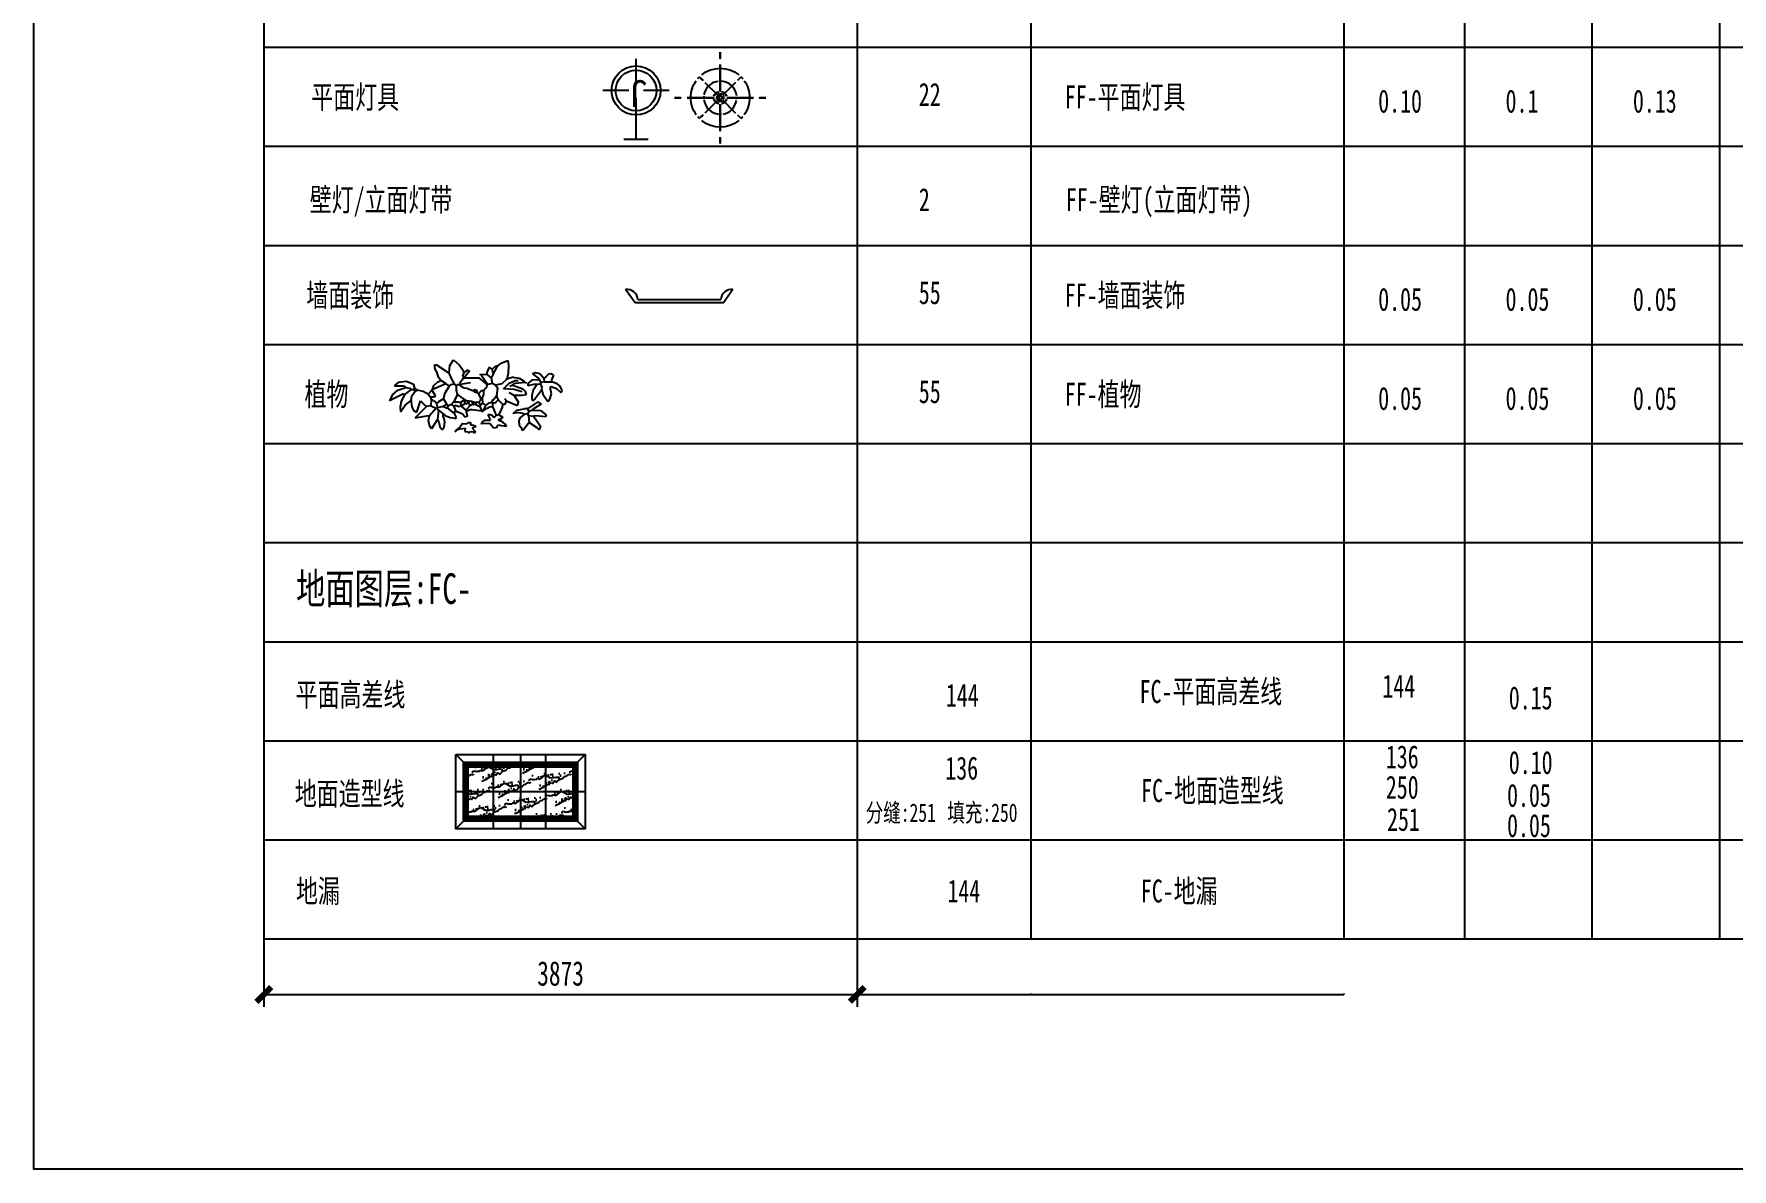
# Model space of a CAD drawing. Header units: millimetres. Extents: x -28014 to 297841, y -81741 to 47579.
# Drawn here: x -28014 to -16932, y 3494 to 10905 of the extents above; entities that cross this region are included whole.
import ezdxf
from ezdxf.enums import TextEntityAlignment as Align

# ---------------------------------------------------------------- set-up
doc = ezdxf.new("R2010")
doc.units = ezdxf.units.MM
doc.header["$MEASUREMENT"] = 0
for name, color, linetype in [('AR9-墙线', 160, 'Continuous'), ('FC-地漏', 144, 'Continuous'), ('FC-地面造型线', 136, 'Continuous'), ('FC-平面高差线', 144, 'Continuous'), ('FF-墙面装饰', 55, 'Continuous'), ('FF-壁灯（立面灯带）', 2, 'Continuous'), ('FF-平面灯具', 20, 'Continuous'), ('FF-植物', 96, 'Continuous'), ('TK', 1, 'Continuous'), ('W-平面文字（布局）', 50, 'Continuous')]:
    doc.layers.add(name, color=color, linetype=linetype)
doc.styles.add('Arch', font='simfang.ttf', dxfattribs={"width": 0.75})
doc.styles.add('宋体', font='', dxfattribs={"width": 0.8})
doc.styles.add('标注文字', font='', dxfattribs={"width": 0.7})
doc.styles.get('宋体').set_extended_font_data('SimSun')
doc.styles.get('标注文字').set_extended_font_data('SimSun')
doc.dimstyles.new('标注-50', dxfattribs={"dimscale": 0, "dimtxt": 2, "dimasz": 1.2, "dimexe": 1, "dimexo": 0, "dimgap": 0.7, "dimtad": 1, "dimdec": 0, "dimlfac": 50, "dimrnd": 5, "dimzin": 0, "dimdsep": 46, "dimtxsty": '标注文字', "dimblk": 'ARCHTICK', "dimcen": 0, "dimclrd": 44, "dimclre": 44, "dimclrt": 2, "dimadec": 0, "dimazin": 0, "dimtfac": 0.5, "dimtdec": 0, "dimtix": 1, "dimtmove": 2, "dimatfit": 2, "dimldrblk": 'A', "dimfxl": 5, "dimfxlon": 1, "dimtolj": 1, "dimtzin": 0, "dimlwd": -1, "dimlwe": -1, "dimarcsym": 0})
doc.dimstyles.new('标注-模型空间', dxfattribs={"dimscale": 80, "dimtxt": 2, "dimasz": 1.2, "dimexe": 1, "dimexo": 0, "dimgap": 0.7, "dimtad": 1, "dimdec": 0, "dimzin": 0, "dimdsep": 46, "dimtxsty": '标注文字', "dimblk": 'ARCHTICK', "dimcen": 0, "dimclrd": 44, "dimclre": 44, "dimclrt": 2, "dimadec": 0, "dimazin": 0, "dimtfac": 0.5, "dimtdec": 0, "dimtix": 1, "dimtmove": 2, "dimatfit": 2, "dimldrblk": 'A', "dimfxl": 7, "dimfxlon": 1, "dimtolj": 1, "dimtzin": 0, "dimlwd": -1, "dimlwe": -1, "dimarcsym": 0})
doc.dimstyles.new('标注-真彩色（布局）', dxfattribs={"dimscale": 0, "dimtxt": 2.5, "dimasz": 1.2, "dimexe": 1, "dimexo": 0, "dimgap": 0.7, "dimtad": 1, "dimdec": 0, "dimzin": 0, "dimdsep": 46, "dimtxsty": '标注文字', "dimblk": 'ARCHTICK', "dimcen": 0, "dimclrd": 1, "dimclre": 1, "dimclrt": 1, "dimadec": 0, "dimazin": 0, "dimtfac": 0.5, "dimtdec": 0, "dimtix": 1, "dimtmove": 2, "dimatfit": 2, "dimldrblk": 'A', "dimfxl": 7, "dimfxlon": 1, "dimtolj": 1, "dimtzin": 0, "dimlwd": -1, "dimlwe": -1, "dimarcsym": 0})

# ---------------------------------------------------------------- blocks, each defined once
blk = doc.blocks.new('_ArchTick')
at = {"color": 0, "linetype": 'ByBlock', "const_width": 0.4}
blk.add_lwpolyline([(-0.5, -0.5), (0.5, 0.5)], dxfattribs=at)
blk = doc.blocks.new('*D6')
at = {"layer": 'AR9-墙线', "color": 44, "transparency": 16777216}
for p, q in [((-26514, 4994), (-26514, 4554)), ((-22641, 4994), (-22641, 4554)), ((-26514, 4634), (-22641, 4634))]:
    blk.add_line(p, q, dxfattribs=at)
at = {"layer": 'Defpoints', "color": 0, "transparency": 16777216}
for p in [(-26514, 4994), (-22641, 4994), (-22641, 4634)]:
    blk.add_point(p, dxfattribs=at)
at = {"layer": 'AR9-墙线', "color": 44, "transparency": 16777216, "xscale": 95.99999999999993, "yscale": 95.99999999999993, "zscale": 95.99999999999993, "rotation": 180}
blk.add_blockref('_ArchTick', (-26514, 4634), dxfattribs=at)
at = {"layer": 'AR9-墙线', "color": 44, "transparency": 16777216, "xscale": 95.99999999999993, "yscale": 95.99999999999993, "zscale": 95.99999999999993}
blk.add_blockref('_ArchTick', (-22641, 4634), dxfattribs=at)
at = {"layer": 'AR9-墙线', "color": 2, "transparency": 16777216, "insert": (-24577, 4770), "char_height": 160, "attachment_point": 5, "style": '标注文字'}
blk.add_mtext('\\A1;3873', dxfattribs=at)
blk = doc.blocks.new('A')
at = {"color": 50}
for p, q in [((-1.44, 1.15), (-1.09, 1.44)), ((-1.09, 1.44), (0, 0)), ((-0.37, 0), (-2.13, 0)), ((-1.44, 1.15), (-0.37, 0)), ((-1.44, -1.15), (-0.37, 0)), ((-1.09, -1.44), (0, 0)), ((-1.44, -1.15), (-1.09, -1.44))]:
    blk.add_line(p, q, dxfattribs=at)
blk = doc.blocks.new('*D7')
at = {"layer": 'AR9-墙线', "color": 44, "transparency": 16777216}
for p, q in [((-22641, 4639), (-22641, 4633)), ((-22641, 4634), (-21508, 4634)), ((-21508, 4639), (-21508, 4633))]:
    blk.add_line(p, q, dxfattribs=at)
at = {"layer": 'Defpoints', "color": 0, "transparency": 16777216}
for p in [(-22641, 4994), (-21508, 4994), (-21508, 4634)]:
    blk.add_point(p, dxfattribs=at)
at = {"layer": 'AR9-墙线', "color": 44, "transparency": 16777216, "xscale": 1.199999999999999, "yscale": 1.199999999999999, "zscale": 1.199999999999999, "rotation": 180}
blk.add_blockref('_ArchTick', (-22641, 4634), dxfattribs=at)
at = {"layer": 'AR9-墙线', "color": 44, "transparency": 16777216, "xscale": 1.199999999999999, "yscale": 1.199999999999999, "zscale": 1.199999999999999}
blk.add_blockref('_ArchTick', (-21508, 4634), dxfattribs=at)
at = {"layer": 'AR9-墙线', "color": 2, "transparency": 16777216, "insert": (-22074, 4636), "char_height": 2, "attachment_point": 5, "style": '标注文字'}
blk.add_mtext('\\A1;56620', dxfattribs=at)
blk = doc.blocks.new('*D8')
at = {"layer": 'AR9-墙线', "color": 1, "transparency": 16777216}
for p, q in [((-21508, 4641), (-21508, 4633)), ((-21508, 4634), (-19466, 4634)), ((-19466, 4641), (-19466, 4633))]:
    blk.add_line(p, q, dxfattribs=at)
at = {"layer": 'Defpoints', "color": 0, "transparency": 16777216}
for p in [(-21508, 4994), (-19466, 4994), (-19466, 4634)]:
    blk.add_point(p, dxfattribs=at)
at = {"layer": 'AR9-墙线', "color": 1, "transparency": 16777216, "xscale": 1.199999999999999, "yscale": 1.199999999999999, "zscale": 1.199999999999999, "rotation": 180}
blk.add_blockref('_ArchTick', (-21508, 4634), dxfattribs=at)
at = {"layer": 'AR9-墙线', "color": 1, "transparency": 16777216, "xscale": 1.199999999999999, "yscale": 1.199999999999999, "zscale": 1.199999999999999}
blk.add_blockref('_ArchTick', (-19466, 4634), dxfattribs=at)
at = {"layer": 'AR9-墙线', "color": 1, "transparency": 16777216, "insert": (-20487, 4636), "char_height": 2.5, "attachment_point": 5, "style": '标注文字'}
blk.add_mtext('\\A1;2043', dxfattribs=at)

msp = doc.modelspace()

# ---------------------------------------------------------------- hatches: boundary and pattern name
at = {"layer": 'FC-地面造型线'}
h = msp.add_hatch(dxfattribs=at)
h.set_pattern_fill('ANSI31', color=250, scale=5, style=0)
h.set_pattern_definition([(45, (-25209.8326, 5765.736), (-5.61266, 5.61266), [])])
h.paths.add_polyline_path([(-25209.833, 6150.136), (-24467.393, 6150.136), (-24467.393, 5765.736), (-25209.833, 5765.736)])
h.paths.add_polyline_path([(-25179.833, 6120.136), (-24497.393, 6120.136), (-24497.393, 5795.736), (-25179.833, 5795.736)], flags=16)
h = msp.add_hatch(dxfattribs=at)
h.set_pattern_fill('大理石', color=250, scale=50, angle=315, style=0)
h.set_pattern_definition([(356.987, (-25079.322, 5719.47), (371.231, -53.033), [4.805, -1004.217]), (23.1986, (-25135.133, 5764.674), (424.2641, 212.132), [17.31, -1194.353]), (15.9454, (-25143.72, 5761.139), (265.16504, 53.033), [7.354, -1536.99]), (45, (-25136.65, 5763.16), (106.066, -106.066), [2.143, -222.857]), (26.565, (-25083.36, 5717.45), (159.099, 159.099), [4.518, -469.824]), (126.4692, (-25083.363, 5717.45), (-106.066, 106.066), [7.223, -1509.558]), (34.2157, (-25100.283, 5714.672), (742.4621, 530.3301), [15.27, -1588.047]), (17.133, (-25131.598, 5842.961), (1219.759196, 371.231068), [35.1473, -7345.7824]), (315, (-25106.74, 5864.76), (159.1, 159.1), [0, -150]), (19.983, (-25009.117, 5825.031), (689.4291, 265.16504), [23.647, -2459.295]), (36.4391, (-25031.0876, 5721.2375), (1644.023257, 1219.75919), [33.5885, -7020.001]), (37.875, (-25075.282, 5794.221), (901.56114, 689.42912), [17.276, -3610.74]), (31.7595, (-25119.2234, 5771.493), (583.3631, 371.23106), [37.4234, -3892.0326]), (315, (-25135.68, 5788.1), (159.1, 159.1), [0, -150]), (315, (-25135.68, 5784.7), (159.1, 159.1), [0, -150]), (315, (-25115.23, 5781.28), (159.1, 159.1), [0, -150]), (315, (-25099.9, 5803.43), (159.1, 159.1), [0, -150]), (14.0362, (-25087.404, 5791.19), (265.16504, 53.03302), [12.495, -2611.433]), (315, (-25075.59, 5793.94), (159.1, 159.1), [0, -150]), (315, (-25094.8, 5801.72), (159.1, 159.1), [0, -150]), (315, (-25079.47, 5806.83), (159.1, 159.1), [0, -150]), (315, (-25099.9, 5796.61), (159.1, 159.1), [0, -150]), (5.1944, (-25049.27, 5724.268), (265.165, 53.033), [5.579, -1165.959]), (45, (-25053.82, 5719.72), (106.066, -106.066), [6.43, -218.57]), (358.6678, (-25064.675, 5719.975), (636.3961, -9e-07), [10.862, -2270.174]), (45, (-25066.19, 5718.46), (106.066, -106.066), [2.143, -222.857]), (354.8056, (-25074.524, 5719.217), (371.23106, -53.033), [8.368, -1748.938]), (315, (-25079.45, 5745.5), (159.1, 159.1), [0, -150]), (315, (-25048.7, 5724.37), (159.1, 159.1), [0, -150]), (315, (-25048.7, 5724.37), (159.1, 159.1), [0, -150]), (344.3578, (-25043.715, 5724.773), (477.2971, -159.099), [13.113, -1363.704]), (315, (-25038.55, 5735.26), (159.1, 159.1), [0, -150]), (101.31, (-25009.117, 5825.03), (-53.033, 371.23106), [15.452, -1607.046]), (323.1301, (-25041.947, 5815.434), (1219.75919, -901.56114), [15.152, -3166.828]), (2.8624, (-25068.716, 5836.142), (901.56115, 53.03301), [20.228, -4227.7123]), (329.6209, (-25098.01, 5853.315), (795.49513, -477.29707), [33.957, -3531.5025]), (315, (-25079.48, 5854.53), (159.1, 159.1), [0, -150]), (333.435, (-25061.645, 5804.828), (583.3631, -265.165), [6.776, -1416.249]), (331.699, (-25055.584, 5801.797), (106.066, -106.066), [3.729, -779.294]), (56.0937, (-25052.301, 5800.029), (901.56113, 1325.82521), [18.561, -3879.275]), (315, (-25059.03, 5820.45), (159.1, 159.1), [0, -150]), (315, (-25041.7, 5815.79), (159.1, 159.1), [0, -150]), (315, (-25074.36, 5811.94), (159.1, 159.1), [0, -150]), (315, (-25053.93, 5859.63), (159.1, 159.1), [0, -150]), (315, (-25065.85, 5857.93), (159.1, 159.1), [0, -150]), (359.1449, (-25029.067, 5840.4355), (636.3961, -6e-07), [16.922, -3536.685]), (9.583, (-25048.513, 5837.1525), (265.16504, 53.03301), [19.7206, -4121.6106]), (315, (-25028.82, 5840.4), (159.1, 159.1), [0, -150]), (315, (-25052.22, 5847.7), (159.1, 159.1), [0, -150]), (315, (-25028.82, 5840.4), (159.1, 159.1), [0, -150]), (315, (-25048.74, 5836.89), (159.1, 159.1), [0, -150]), (30.0686, (-25029.825, 5806.343), (583.3631, 371.231), [5.544, -1158.769]), (45, (-25025.03, 5809.12), (106.066, -106.066), [22.5, -202.5]), (5.1944, (-24939.67, 5857.103), (265.165, 53.033), [5.579, -1165.959]), (315, (-25002.82, 5852.8), (159.1, 159.1), [0, -150]), (315, (-25001.1, 5847.69), (159.1, 159.1), [0, -150]), (315, (-25011.34, 5864.73), (159.1, 159.1), [0, -150]), (315, (-24975.56, 5866.42), (159.1, 159.1), [0, -150]), (8.13, (-24974.014, 5845.991), (265.16504, 53.033), [10.714, -2239.286]), (45, (-24986.9, 5833.11), (106.066, -106.066), [18.214, -206.786]), (315, (-24986.62, 5833.35), (159.1, 159.1), [0, -150]), (338.1986, (-24944.72, 5859.123), (477.297, -159.099), [5.44, -1136.926]), (21.038, (-24948.003, 5857.86), (424.264, 212.132), [3.517, -735.147]), (21.038, (-24951.286, 5856.6), (424.264, 212.132), [3.517, -735.147]), (36.87, (-24963.407, 5847.507), (901.56115, 689.42911), [15.152, -3166.828]), (45, (-24934.11, 5857.61), (106.066, -106.066), [5.357, -219.643]), (315, (-24940.46, 5874.56), (159.1, 159.1), [0, -150])])
h.paths.add_polyline_path([(-25179.833, 6120.136), (-24497.393, 6120.136), (-24497.393, 5795.736), (-25179.833, 5795.736)])

# ---------------------------------------------------------------- linework, layer by layer
at = {"layer": 'AR9-墙线'}
for p, q in [((-26513.849, 32810.926), (-26513.849, 4993.89)), ((-24084.67, 10583.391), (-24084.67, 10742.961)), ((-24132.445, 10535.616), (-24300.99, 10535.616)), ((-23868.35, 10535.616), (-24036.895, 10535.616)), ((-24084.67, 10215.847), (-24084.67, 10487.841)), ((-24004.728, 10215.847), (-24164.613, 10215.847))]:
    msp.add_line(p, q, dxfattribs=at)
msp.add_lwpolyline([(-28013.849, 34310.926), (-4454.284, 34310.926), (-4454.284, 3493.89), (-28013.849, 3493.89)], close=True, dxfattribs=at)
for radius in [159.885, 133.237]:
    msp.add_circle((-24084.67, 10535.616), radius, dxfattribs=at)
at = {"layer": 'FC-地面造型线', "color": 251}
for p, q in [((-25179.833, 6120.136), (-25259.833, 6200.136)), ((-25015.916, 6200.136), (-25015.916, 5715.736)), ((-24838.613, 6200.136), (-24838.613, 5715.736)), ((-24674.722, 6200.136), (-24674.722, 5715.736)), ((-24497.393, 6120.136), (-24417.393, 6200.136)), ((-25259.833, 5957.936), (-24417.393, 5957.936)), ((-25259.833, 5715.736), (-25179.833, 5795.736)), ((-24417.393, 5715.736), (-24497.393, 5795.736))]:
    msp.add_line(p, q, dxfattribs=at)
at = {"layer": 'FC-地面造型线'}
for points in [[(-25259.833, 6200.136), (-24417.393, 6200.136), (-24417.393, 5715.736), (-25259.833, 5715.736)], [(-25209.833, 6150.136), (-24467.393, 6150.136), (-24467.393, 5765.736), (-25209.833, 5765.736)], [(-25179.833, 6120.136), (-24497.393, 6120.136), (-24497.393, 5795.736), (-25179.833, 5795.736)]]:
    msp.add_lwpolyline(points, close=True, dxfattribs=at)
at = {"layer": 'FF-墙面装饰', "linetype": 'Continuous'}
for p, q in [((-24090.256, 9149.193), (-24152.493, 9236.485)), ((-23451.822, 9236.485), (-23514.059, 9149.193)), ((-23514.059, 9149.193), (-24090.256, 9149.193)), ((-24072.36, 9170.094), (-23531.955, 9170.094))]:
    msp.add_line(p, q, dxfattribs=at)
for centre, start, end in [((-24145.137, 9163.808), 4.9359725, 95.7795047), ((-23459.178, 9163.808), 84.2204953, 175.0640275)]:
    msp.add_arc(centre, 73.048, start, end, dxfattribs=at)
at = {"layer": 'FF-平面灯具'}
for points in [[(-23534.995, 10786.168), (-23534.995, 10745.203)], [(-23534.995, 10704.238), (-23534.995, 10530.447)], [(-23665.345, 10618.797), (-23649.051, 10602.504)], [(-23632.757, 10586.21), (-23551.7, 10505.153)], [(-23518.289, 10505.153), (-23437.232, 10586.21)], [(-23420.938, 10602.504), (-23404.644, 10618.797)], [(-23832.716, 10488.447), (-23791.751, 10488.447)], [(-23750.785, 10488.447), (-23576.995, 10488.447)], [(-23632.757, 10390.685), (-23551.7, 10471.742)], [(-23534.995, 10446.447), (-23534.995, 10272.656)], [(-23518.289, 10471.742), (-23437.232, 10390.685)], [(-23492.995, 10488.447), (-23319.204, 10488.447)], [(-23237.274, 10488.448), (-23278.239, 10488.448)], [(-23665.345, 10358.097), (-23649.051, 10374.391)], [(-23420.938, 10374.391), (-23404.644, 10358.097)], [(-23534.995, 10231.691), (-23534.995, 10190.726)]]:
    msp.add_lwpolyline(points, close=True, dxfattribs=at)
at = {"layer": 'FF-平面灯具', "extrusion": (0, 0, -1)}
for major_axis, ratio, start_param, end_param in [((192, 0), 0.999999986, 4.03021376, 5.394564393), ((-191.999, 0.64), 0.999999986, -0.003333502, 0.613771524), ((187.381, 41.863), 0.999999985, 4.062952646, 4.162398556), ((187.381, 41.863), 0.999999985, 4.062952646, 4.162398556), ((41.997, 0.539), 0.999999986, 3.38557912, 4.494082018), ((-41.997, 0.54), 0.999999986, 1.789087541, 2.897590439), ((-187.398, 41.783), 0.999999985, 2.121211141, 2.22065705), ((-187.398, 41.783), 0.999999985, 2.121211141, 2.22065705), ((191.999, 0.64), 0.999999986, -0.613772776, 0.00333225), ((191.999, 0.639), 0.999999986, 2.527815877, 3.144920903), ((-41.997, 0.54), 0.999999986, -1.352505113, -0.244002214), ((41.997, 0.539), 0.999999986, 0.243986466, 1.352489365), ((-191.999, 0.64), 0.999999986, 3.138259152, 3.755364177), ((-187.391, 41.816), 0.999999985, -1.020555654, -0.921109745), ((-187.391, 41.816), 0.999999985, -1.020555654, -0.921109745), ((192, 0), 0.999999986, 0.888621112, 2.252971746), ((187.391, 41.815), 0.999999985, 0.921105663, 1.020551573), ((187.391, 41.815), 0.999999985, 0.921105663, 1.020551573)]:
    msp.add_ellipse((-23534.995, 10488.447), major_axis=major_axis, ratio=ratio, start_param=start_param, end_param=end_param, dxfattribs=at)
at = {"layer": 'FF-平面灯具'}
for major_axis, ratio, start_param, end_param in [((-77.464, 75.255), 0.999999993, -0.014462857, 0.602642169), ((-75.728, 77.002), 0.999999993, -0.608758971, 0.008346054), ((-76.368, 76.368), 0.999999993, -0.801005384, -0.701559473), ((-76.368, 76.368), 0.999999993, -0.801005384, -0.701559473), ((-76.499, 76.236), 0.999999993, 4.028496425, 5.392847058), ((-91.994, 56.579), 0.999999992, 0.467561593, 0.567007504), ((-91.994, 56.579), 0.999999992, 0.467561593, 0.567007504), ((-76.498, 76.236), 0.999999993, 0.88690625, 2.251256884), ((-17.218, 16.177), 0.999999993, 0.199996676, 1.308499575), ((-7.968, 8.72), 0.999999993, 3.186592646, 9.469777953), ((-16.705, 16.705), 0.999999993, -1.339649607, -0.231146708), ((-16.705, 16.705), 0.999999993, 1.801943046, 2.910445945), ((-8.353, 8.353), 0.999999993, 0.23114672, 1.339649619), ((-8.353, 8.353), 0.999999993, -1.339649607, -0.231146708), ((-8.353, 8.353), 0.999999993, 1.801943046, 2.910445946), ((-8.353, 8.353), 0.999999993, 3.372739373, 4.481242272), ((-17.218, 16.177), 0.999999993, 3.341589329, 4.450092229), ((-77.464, 75.255), 0.999999993, 3.127126125, 3.744231151), ((-91.95, 56.65), 0.999999992, 3.609927911, 3.709373822), ((-91.95, 56.65), 0.999999992, 3.609927911, 3.709373822), ((-76.368, 76.368), 0.999999993, 2.34058727, 2.44003318), ((-76.368, 76.368), 0.999999993, 2.34058727, 2.44003318), ((-75.728, 77.002), 0.999999993, 2.532833682, 3.149938708)]:
    msp.add_ellipse((-23534.995, 10488.447), major_axis=major_axis, ratio=ratio, start_param=start_param, end_param=end_param, dxfattribs=at)
for points, knots in [([(-23572.957, 10497.382), (-23572.61, 10498.857), (-23572.177, 10500.311), (-23570.792, 10504.133), (-23569.688, 10506.444), (-23567.05, 10510.807), (-23565.516, 10512.859), (-23562.078, 10516.624), (-23560.174, 10518.338), (-23556.069, 10521.361), (-23553.868, 10522.671), (-23549.252, 10524.837), (-23546.838, 10525.693), (-23544.219, 10526.341), (-23544.074, 10526.376), (-23543.929, 10526.41)], [3.385592027, 3.385592027, 3.385592027, 3.385592027, 3.502157005, 3.502157005, 3.698257454, 3.698257454, 3.894357903, 3.894357903, 4.090458351, 4.090458351, 4.2865588, 4.2865588, 4.482659249, 4.482659249, 4.494094926, 4.494094926, 4.494094926, 4.494094926]), ([(-23543.929, 10450.484), (-23545.404, 10450.831), (-23546.859, 10451.265), (-23550.681, 10452.65), (-23552.992, 10453.754), (-23557.355, 10456.392), (-23559.407, 10457.926), (-23563.172, 10461.363), (-23564.886, 10463.267), (-23567.909, 10467.373), (-23569.219, 10469.574), (-23571.385, 10474.19), (-23572.24, 10476.604), (-23572.888, 10479.223), (-23572.923, 10479.368), (-23572.957, 10479.512)], [-1.352502264, -1.352502264, -1.352502264, -1.352502264, -1.235937287, -1.235937287, -1.039836839, -1.039836839, -0.843736391, -0.843736391, -0.647635943, -0.647635943, -0.451535495, -0.451535495, -0.255435047, -0.255435047, -0.243999365, -0.243999365, -0.243999365, -0.243999365]), ([(-23526.06, 10526.41), (-23524.585, 10526.063), (-23523.13, 10525.629), (-23519.309, 10524.244), (-23516.998, 10523.14), (-23512.634, 10520.502), (-23510.583, 10518.968), (-23506.817, 10515.531), (-23505.104, 10513.627), (-23502.08, 10509.521), (-23500.77, 10507.32), (-23498.605, 10502.704), (-23497.749, 10500.29), (-23497.101, 10497.671), (-23497.066, 10497.526), (-23497.032, 10497.382)], [1.78909039, 1.78909039, 1.78909039, 1.78909039, 1.905655367, 1.905655367, 2.101755815, 2.101755815, 2.297856263, 2.297856263, 2.493956711, 2.493956711, 2.690057159, 2.690057159, 2.886157607, 2.886157607, 2.897593288, 2.897593288, 2.897593288, 2.897593288]), ([(-23497.032, 10479.512), (-23497.379, 10478.037), (-23497.812, 10476.582), (-23499.197, 10472.761), (-23500.302, 10470.45), (-23502.94, 10466.087), (-23504.473, 10464.035), (-23507.911, 10460.269), (-23509.815, 10458.556), (-23513.92, 10455.532), (-23516.122, 10454.223), (-23520.737, 10452.057), (-23523.152, 10451.201), (-23525.771, 10450.553), (-23525.915, 10450.518), (-23526.06, 10450.484)], [0.243999374, 0.243999374, 0.243999374, 0.243999374, 0.360564351, 0.360564351, 0.5566648, 0.5566648, 0.752765249, 0.752765249, 0.948865698, 0.948865698, 1.144966147, 1.144966147, 1.341066596, 1.341066596, 1.352502272, 1.352502272, 1.352502272, 1.352502272])]:
    msp.add_open_spline(points, degree=3, knots=knots, dxfattribs=at)
at = {"layer": 'FF-植物', "linetype": 'Continuous'}
for p, q in [((-25299.634, 8740.627), (-25275.625, 8777.616)), ((-25275.625, 8777.616), (-25237.493, 8742.107)), ((-24987.518, 8737.668), (-24960.684, 8758.382)), ((-24960.684, 8758.382), (-24921.14, 8771.698)), ((-24921.14, 8771.698), (-24916.903, 8742.107)), ((-25398.494, 8733.23), (-25399.218, 8743.496)), ((-25399.218, 8743.496), (-25386.909, 8743.496)), ((-25395.67, 8715.475), (-25398.494, 8733.23)), ((-25386.916, 8700.45), (-25395.67, 8715.475)), ((-25386.916, 8700.45), (-25377.689, 8669.689)), ((-25386.909, 8743.496), (-25310.031, 8694.296)), ((-25377.689, 8669.689), (-25356.164, 8642.009)), ((-25310.031, 8694.296), (-25303.877, 8691.224)), ((-25303.877, 8691.224), (-25299.634, 8740.627)), ((-25288.335, 8654.814), (-25303.877, 8691.224)), ((-25270.053, 8620.484), (-25288.335, 8654.814)), ((-25237.493, 8742.107), (-25220.546, 8719.914)), ((-25211.612, 8657.39), (-25236.219, 8623.556)), ((-25220.546, 8719.914), (-25208.54, 8694.296)), ((-25208.54, 8694.296), (-25217.766, 8669.689)), ((-25217.766, 8669.689), (-25211.612, 8657.39)), ((-25211.612, 8657.39), (-25208.54, 8657.39)), ((-25208.54, 8694.296), (-25180.86, 8712.749)), ((-25171.634, 8703.523), (-25208.54, 8657.39)), ((-25208.54, 8657.39), (-25205.467, 8657.39)), ((-25105.822, 8657.39), (-25205.467, 8657.39)), ((-25180.86, 8712.749), (-25171.634, 8703.523)), ((-25057.843, 8617.411), (-25105.822, 8657.39)), ((-25094.749, 8678.915), (-25103.976, 8681.997)), ((-25057.843, 8681.997), (-25094.749, 8678.915)), ((-25094.749, 8678.915), (-25052.62, 8615.754)), ((-25042.462, 8728.13), (-25057.843, 8694.296)), ((-25057.843, 8694.296), (-25057.843, 8681.997)), ((-25057.843, 8681.997), (-25030.163, 8660.463)), ((-25024.009, 8715.822), (-25042.462, 8728.13)), ((-25014.783, 8688.142), (-25030.163, 8660.463)), ((-25030.163, 8660.463), (-25024.009, 8623.556)), ((-25024.009, 8715.822), (-24999.402, 8737.356)), ((-25024.009, 8715.822), (-25020.937, 8694.296)), ((-25020.937, 8694.296), (-25014.783, 8688.142)), ((-25014.783, 8688.142), (-24987.518, 8737.668)), ((-24999.402, 8737.356), (-24987.103, 8737.356)), ((-24928.672, 8651.236), (-24959.424, 8620.484)), ((-24919.728, 8688.843), (-24928.672, 8651.236)), ((-24885.611, 8663.544), (-24928.672, 8651.236)), ((-24928.672, 8651.236), (-24928.672, 8654.318)), ((-24916.903, 8742.107), (-24919.728, 8688.843)), ((-24885.611, 8663.544), (-24847.701, 8657.773)), ((-24847.701, 8657.773), (-24818.043, 8640.018)), ((-24717.786, 8646.48), (-24763.918, 8643.408)), ((-24738.86, 8692.05), (-24760.837, 8686.458)), ((-24760.837, 8686.458), (-24717.786, 8652.634)), ((-24713.438, 8686.131), (-24738.86, 8692.05)), ((-24717.786, 8652.634), (-24717.786, 8646.48)), ((-24717.786, 8646.48), (-24705.478, 8628.027)), ((-24696.251, 8668.005), (-24713.438, 8686.131)), ((-24687.025, 8655.706), (-24696.251, 8668.005)), ((-24671.653, 8668.005), (-24687.025, 8655.706)), ((-24687.025, 8655.706), (-24683.952, 8634.181)), ((-24656.947, 8683.172), (-24671.653, 8668.005)), ((-24639.999, 8684.652), (-24656.947, 8683.172)), ((-24622.438, 8677.233), (-24639.999, 8684.652)), ((-24622.438, 8677.233), (-24637.82, 8640.326)), ((-25602.207, 8555.898), (-25693.651, 8508.35)), ((-25672.938, 8549.744), (-25693.651, 8508.35)), ((-25673.476, 8548.251), (-25639.672, 8578.942)), ((-25637.419, 8628.521), (-25662.208, 8607.273)), ((-25661.231, 8608.185), (-25599.126, 8608.185)), ((-25639.672, 8578.942), (-25586.827, 8595.877)), ((-25583.333, 8635.604), (-25637.419, 8628.521)), ((-25596.053, 8549.744), (-25617.136, 8505.755)), ((-25596.053, 8549.744), (-25602.207, 8555.898)), ((-25599.126, 8608.185), (-25586.827, 8595.877)), ((-25552.993, 8583.578), (-25596.053, 8549.744)), ((-25586.827, 8595.877), (-25562.22, 8592.804)), ((-25536.633, 8616.034), (-25583.333, 8635.604)), ((-25562.22, 8592.804), (-25552.993, 8583.578)), ((-25552.993, 8583.578), (-25537.622, 8583.578)), ((-25551.783, 8510.477), (-25546.738, 8541.181)), ((-25546.738, 8541.181), (-25525.836, 8571.956)), ((-25531.468, 8592.804), (-25537.622, 8583.578)), ((-25525.314, 8571.279), (-25537.622, 8583.578)), ((-25536.632, 8616.034), (-25531.468, 8592.804)), ((-25511.713, 8579.649), (-25532.05, 8593.853)), ((-25509.674, 8579.099), (-25525.314, 8571.279)), ((-25474.429, 8569.588), (-25511.713, 8579.649)), ((-25457.655, 8562.052), (-25474.429, 8569.588)), ((-25442.275, 8552.826), (-25457.655, 8562.052)), ((-25414.595, 8580.505), (-25442.275, 8552.826)), ((-25442.275, 8552.826), (-25426.903, 8534.373)), ((-25402.296, 8534.373), (-25426.903, 8534.373)), ((-25426.903, 8534.373), (-25420.749, 8515.92)), ((-25414.595, 8577.424), (-25404.143, 8610.428)), ((-25414.595, 8580.505), (-25414.595, 8577.424)), ((-25414.595, 8577.424), (-25396.142, 8543.599)), ((-25396.142, 8589.732), (-25411.523, 8583.578)), ((-25404.143, 8610.428), (-25377.31, 8634.1)), ((-25396.142, 8543.599), (-25402.296, 8534.373)), ((-25325.412, 8620.484), (-25396.142, 8589.732)), ((-25377.31, 8634.1), (-25356.164, 8642.009)), ((-25356.164, 8642.009), (-25325.412, 8623.556)), ((-25334.638, 8555.898), (-25340.783, 8522.065)), ((-25303.877, 8605.103), (-25334.638, 8555.898)), ((-25325.412, 8623.556), (-25325.412, 8620.484)), ((-25325.412, 8620.484), (-25303.877, 8605.103)), ((-25303.877, 8605.103), (-25291.16, 8616.346)), ((-25291.16, 8616.346), (-25270.053, 8620.484)), ((-25270.053, 8620.484), (-25257.745, 8608.185)), ((-25251.6, 8549.744), (-25260.826, 8528.219)), ((-25251.6, 8614.33), (-25257.745, 8608.185)), ((-25257.745, 8608.185), (-25257.745, 8577.424)), ((-25257.745, 8577.424), (-25251.6, 8555.898)), ((-25236.219, 8614.33), (-25251.6, 8614.33)), ((-25251.6, 8555.898), (-25251.6, 8549.744)), ((-25251.6, 8549.744), (-25202.385, 8515.92)), ((-25236.219, 8623.556), (-25233.147, 8617.411)), ((-25233.147, 8617.411), (-25236.219, 8614.33)), ((-25227.607, 8604.509), (-25236.219, 8614.33)), ((-25233.147, 8617.411), (-25165.479, 8629.711)), ((-25206.423, 8592.673), (-25227.607, 8604.509)), ((-25183.932, 8589.732), (-25206.423, 8592.673)), ((-25183.932, 8589.732), (-25150.108, 8577.424)), ((-25150.108, 8577.424), (-25134.728, 8583.578)), ((-25150.108, 8577.424), (-25131.655, 8565.125)), ((-25134.728, 8583.578), (-25122.429, 8577.424)), ((-25131.655, 8565.125), (-25125.501, 8565.125)), ((-25122.429, 8577.424), (-25125.501, 8565.125)), ((-25125.501, 8565.125), (-25113.202, 8555.898)), ((-25094.749, 8574.351), (-25113.202, 8555.898)), ((-25113.202, 8555.898), (-25107.048, 8540.518)), ((-25107.048, 8540.518), (-25097.821, 8528.219)), ((-25079.368, 8574.351), (-25094.749, 8574.351)), ((-25079.317, 8551.246), (-25088.595, 8528.219)), ((-25063.988, 8592.804), (-25079.368, 8574.351)), ((-25079.368, 8574.351), (-25079.317, 8551.246)), ((-25060.915, 8595.877), (-25063.988, 8592.804)), ((-25057.843, 8614.33), (-25060.915, 8595.877)), ((-25057.843, 8614.33), (-25057.843, 8617.411)), ((-25024.009, 8623.556), (-25052.62, 8615.754)), ((-25002.484, 8611.257), (-25024.009, 8623.556)), ((-24959.424, 8620.484), (-25002.484, 8611.257)), ((-25002.484, 8611.257), (-24987.103, 8592.804)), ((-24993.257, 8543.599), (-25002.484, 8534.373)), ((-25002.484, 8534.373), (-25002.484, 8531.291)), ((-24993.257, 8543.599), (-24987.103, 8592.804)), ((-24993.257, 8543.599), (-24993.257, 8534.373)), ((-24993.257, 8534.373), (-24984.031, 8515.92)), ((-24950.541, 8587.419), (-24913.627, 8624.124)), ((-24879.217, 8583.486), (-24950.541, 8587.419)), ((-24913.627, 8624.124), (-24872.334, 8643.132)), ((-24879.457, 8543.599), (-24913.291, 8562.052)), ((-24888.684, 8611.257), (-24907.137, 8602.031)), ((-24882.539, 8620.484), (-24888.684, 8611.257)), ((-24888.684, 8611.257), (-24864.086, 8602.031)), ((-24873.312, 8623.556), (-24882.539, 8620.484)), ((-24879.457, 8543.599), (-24876.385, 8546.672)), ((-24879.457, 8543.599), (-24851.778, 8497.467)), ((-24826.662, 8567.756), (-24879.217, 8583.486)), ((-24876.385, 8546.672), (-24827.18, 8546.672)), ((-24808.727, 8629.711), (-24873.312, 8623.556)), ((-24872.334, 8643.132), (-24852.939, 8641.165)), ((-24864.086, 8602.031), (-24824.098, 8586.65)), ((-24827.18, 8546.672), (-24799.5, 8549.744)), ((-24824.098, 8586.65), (-24805.645, 8571.279)), ((-24818.043, 8640.018), (-24808.727, 8629.711)), ((-24808.727, 8629.711), (-24799.5, 8626.638)), ((-24799.5, 8549.744), (-24805.645, 8571.279)), ((-24763.918, 8643.408), (-24791.598, 8621.873)), ((-24791.598, 8621.873), (-24791.598, 8606.501)), ((-24752.982, 8616.593), (-24791.598, 8606.501)), ((-24755.807, 8579.604), (-24764.281, 8544.095)), ((-24764.281, 8544.095), (-24763.918, 8517.309)), ((-24730.088, 8615.727), (-24755.807, 8579.604)), ((-24730.087, 8615.729), (-24752.982, 8616.593)), ((-24699.333, 8581.894), (-24745.465, 8520.381)), ((-24708.559, 8618.8), (-24730.085, 8615.728)), ((-24705.478, 8628.027), (-24708.559, 8618.8)), ((-24708.559, 8618.8), (-24699.333, 8597.275)), ((-24683.952, 8634.181), (-24705.478, 8628.027)), ((-24699.333, 8597.275), (-24702.405, 8588.048)), ((-24702.405, 8588.048), (-24699.333, 8581.894)), ((-24699.331, 8581.892), (-24693.666, 8552.973)), ((-24693.666, 8552.973), (-24659.351, 8505.005)), ((-24683.952, 8634.181), (-24634.747, 8634.181)), ((-24647.046, 8520.381), (-24637.175, 8555.932)), ((-24637.82, 8603.42), (-24643.974, 8597.275)), ((-24637.175, 8555.932), (-24643.974, 8597.275)), ((-24637.82, 8640.326), (-24634.747, 8634.181)), ((-24637.82, 8603.422), (-24604.692, 8589.961)), ((-24599.043, 8621.032), (-24634.747, 8634.181)), ((-24604.692, 8589.961), (-24576.306, 8563.441)), ((-24579.271, 8604.757), (-24599.043, 8621.032)), ((-24567.08, 8575.74), (-24579.271, 8604.757)), ((-24576.306, 8563.441), (-24567.08, 8575.74)), ((-25617.136, 8505.755), (-25623.897, 8470.342)), ((-25623.897, 8470.342), (-25621.644, 8437.289)), ((-25621.644, 8437.289), (-25592.347, 8482.146)), ((-25592.347, 8482.146), (-25551.783, 8510.477)), ((-25551.783, 8510.477), (-25549.529, 8479.785)), ((-25549.529, 8479.785), (-25538.261, 8449.094)), ((-25538.261, 8449.094), (-25517.979, 8434.928)), ((-25451.501, 8472.86), (-25525.75, 8398.611)), ((-25515.08, 8435.616), (-25491.489, 8509.766)), ((-25491.489, 8509.766), (-25457.655, 8475.932)), ((-25457.655, 8475.932), (-25451.501, 8472.86)), ((-25423.822, 8475.932), (-25451.501, 8472.86)), ((-25389.997, 8460.561), (-25433.048, 8411.346)), ((-25420.749, 8515.92), (-25423.822, 8475.932)), ((-25423.822, 8475.932), (-25389.997, 8460.561)), ((-25409.792, 8514.257), (-25420.749, 8515.92)), ((-25397.082, 8505.38), (-25409.792, 8514.257)), ((-25386.916, 8491.312), (-25397.082, 8505.38)), ((-25389.997, 8460.561), (-25383.843, 8460.561)), ((-25374.617, 8503.612), (-25386.916, 8491.312)), ((-25386.916, 8491.312), (-25380.771, 8463.633)), ((-25380.771, 8463.633), (-25383.843, 8460.561)), ((-25383.843, 8460.561), (-25374.617, 8448.252)), ((-25343.865, 8472.86), (-25380.771, 8463.633)), ((-25374.617, 8448.252), (-25380.771, 8386.749)), ((-25340.783, 8522.065), (-25374.617, 8503.612)), ((-25374.617, 8448.252), (-25343.865, 8423.655)), ((-25319.258, 8485.158), (-25343.865, 8472.86)), ((-25343.865, 8472.86), (-25322.33, 8463.633)), ((-25343.865, 8423.655), (-25343.865, 8420.573)), ((-25343.865, 8423.655), (-25329.473, 8413.282)), ((-25340.783, 8522.065), (-25319.258, 8485.158)), ((-25322.33, 8463.633), (-25316.185, 8463.633)), ((-25319.258, 8485.158), (-25310.031, 8475.932)), ((-25310.031, 8475.932), (-25316.185, 8463.633)), ((-25316.185, 8463.633), (-25279.279, 8432.881)), ((-25288.506, 8485.158), (-25310.031, 8475.932)), ((-25273.125, 8503.612), (-25288.506, 8485.158)), ((-25288.506, 8485.158), (-25273.125, 8472.86)), ((-25279.279, 8432.881), (-25273.125, 8432.881)), ((-25266.971, 8518.992), (-25273.125, 8503.612)), ((-25273.125, 8503.612), (-25245.446, 8503.612)), ((-25263.899, 8479.014), (-25273.125, 8472.86)), ((-25273.125, 8472.86), (-25260.826, 8439.026)), ((-25260.826, 8439.026), (-25273.125, 8432.881)), ((-25273.125, 8432.881), (-25266.971, 8417.5)), ((-25260.826, 8528.219), (-25266.971, 8518.992)), ((-25239.291, 8469.787), (-25263.899, 8479.014)), ((-25229.649, 8429.795), (-25260.826, 8439.026)), ((-25245.446, 8503.612), (-25230.065, 8497.467)), ((-25223.92, 8475.932), (-25239.291, 8469.787)), ((-25205.467, 8512.838), (-25230.065, 8497.467)), ((-25230.065, 8497.467), (-25226.993, 8482.086)), ((-25217.04, 8421.538), (-25229.649, 8429.795)), ((-25226.993, 8482.086), (-25223.92, 8475.932)), ((-25199.313, 8491.312), (-25223.92, 8475.932)), ((-25223.92, 8475.932), (-25223.92, 8472.86)), ((-25223.92, 8472.86), (-25196.241, 8448.252)), ((-25202.385, 8515.92), (-25205.467, 8512.838)), ((-25205.467, 8512.838), (-25202.385, 8497.467)), ((-25202.385, 8515.92), (-25183.932, 8509.766)), ((-25202.385, 8497.467), (-25199.313, 8491.312)), ((-25196.241, 8488.24), (-25199.313, 8491.312)), ((-25177.788, 8500.539), (-25196.241, 8488.24)), ((-25168.561, 8475.932), (-25196.241, 8448.252)), ((-25196.241, 8448.252), (-25193.159, 8439.026)), ((-25167.128, 8450.16), (-25193.397, 8439.702)), ((-25193.159, 8439.026), (-25187.014, 8408.274)), ((-25183.932, 8509.766), (-25177.788, 8500.539)), ((-25183.932, 8509.766), (-25171.634, 8509.766)), ((-25171.634, 8509.766), (-25177.788, 8500.539)), ((-25177.788, 8500.539), (-25177.788, 8497.467)), ((-25177.788, 8497.467), (-25168.561, 8475.932)), ((-25171.634, 8509.766), (-25159.335, 8506.693)), ((-25147.026, 8488.24), (-25168.561, 8475.932)), ((-25153.181, 8451.334), (-25167.128, 8450.16)), ((-25159.335, 8506.693), (-25147.026, 8488.24)), ((-25159.335, 8506.693), (-25128.573, 8497.467)), ((-25091.667, 8442.108), (-25153.181, 8451.334)), ((-25147.026, 8488.24), (-25131.655, 8488.24)), ((-25128.573, 8497.467), (-25131.655, 8488.24)), ((-25131.655, 8488.24), (-25113.202, 8475.932)), ((-25110.12, 8500.539), (-25128.573, 8497.467)), ((-25113.202, 8475.932), (-25103.976, 8472.86)), ((-25100.894, 8509.766), (-25110.12, 8500.539)), ((-25110.12, 8500.539), (-25097.821, 8482.086)), ((-25097.821, 8482.086), (-25103.976, 8472.86)), ((-25103.976, 8472.86), (-25091.667, 8442.108)), ((-25097.821, 8528.219), (-25100.894, 8509.766)), ((-25097.821, 8528.219), (-25088.595, 8528.219)), ((-25085.523, 8494.385), (-25097.821, 8482.086)), ((-25091.667, 8442.108), (-25085.523, 8439.026)), ((-25088.595, 8528.219), (-25085.523, 8494.385)), ((-25085.523, 8494.385), (-25067.07, 8482.086)), ((-25067.07, 8479.014), (-25085.523, 8439.026)), ((-25085.523, 8439.026), (-25060.674, 8459.81)), ((-25048.616, 8491.312), (-25067.07, 8479.014)), ((-25067.07, 8482.086), (-25067.07, 8479.014)), ((-25060.674, 8459.81), (-25038.078, 8469.871)), ((-25027.082, 8497.467), (-25048.616, 8491.312)), ((-25038.078, 8469.871), (-25020.937, 8472.86)), ((-25020.937, 8512.838), (-25027.082, 8497.467)), ((-25027.082, 8497.467), (-25020.937, 8494.385)), ((-25020.937, 8515.92), (-25020.937, 8512.838)), ((-25014.783, 8515.92), (-25020.937, 8512.838)), ((-25008.629, 8494.385), (-25020.937, 8494.385)), ((-25020.937, 8494.385), (-25020.937, 8472.86)), ((-25020.937, 8472.86), (-24996.33, 8414.428)), ((-25002.484, 8531.291), (-25014.783, 8515.92)), ((-24999.402, 8500.539), (-25008.629, 8494.385)), ((-24984.031, 8515.92), (-24999.402, 8500.539)), ((-24984.031, 8515.92), (-24953.27, 8485.158)), ((-24980.949, 8417.5), (-24969.158, 8436.729)), ((-24969.158, 8436.729), (-24955.6, 8467.504)), ((-24955.6, 8467.504), (-24953.27, 8485.158)), ((-24940.971, 8485.158), (-24953.27, 8485.158)), ((-24931.744, 8509.766), (-24940.971, 8522.065)), ((-24931.744, 8509.766), (-24940.971, 8485.158)), ((-24931.744, 8509.766), (-24857.932, 8479.014)), ((-24885.833, 8426.964), (-24863.236, 8449.158)), ((-24851.778, 8432.881), (-24885.833, 8426.964)), ((-24863.236, 8449.158), (-24814.872, 8457.479)), ((-24857.932, 8479.014), (-24851.778, 8497.467)), ((-24851.778, 8432.881), (-24821.026, 8429.799)), ((-24821.026, 8429.799), (-24814.872, 8420.573)), ((-24793.346, 8457.479), (-24814.872, 8457.479)), ((-24793.346, 8423.655), (-24814.872, 8420.573)), ((-24793.346, 8460.561), (-24790.274, 8460.561)), ((-24793.346, 8460.561), (-24793.346, 8457.479)), ((-24790.274, 8460.561), (-24793.346, 8457.479)), ((-24793.346, 8457.479), (-24793.346, 8454.406)), ((-24793.346, 8454.406), (-24784.12, 8439.026)), ((-24784.12, 8439.026), (-24793.346, 8423.655)), ((-24793.346, 8423.655), (-24787.192, 8414.428)), ((-24790.274, 8460.561), (-24787.192, 8460.561)), ((-24725.688, 8503.612), (-24787.192, 8460.561)), ((-24759.513, 8448.252), (-24784.12, 8439.026)), ((-24763.918, 8517.309), (-24757.764, 8511.155)), ((-24757.764, 8511.155), (-24760.837, 8508.082)), ((-24753.368, 8457.479), (-24759.513, 8448.252)), ((-24759.513, 8448.252), (-24707.235, 8445.18)), ((-24745.465, 8520.381), (-24757.764, 8511.155)), ((-24704.154, 8488.24), (-24753.368, 8457.479)), ((-24725.688, 8503.612), (-24704.154, 8488.24)), ((-24707.235, 8445.18), (-24670.329, 8417.5)), ((-24659.345, 8505.01), (-24647.046, 8520.381)), ((-25525.75, 8398.611), (-25436.13, 8414.428)), ((-25439.804, 8381.909), (-25433.048, 8411.346)), ((-25433.499, 8347.784), (-25439.804, 8381.909)), ((-25436.13, 8414.428), (-25433.048, 8411.346)), ((-25418.977, 8326.298), (-25433.499, 8347.784)), ((-25383.843, 8380.594), (-25418.977, 8326.298)), ((-25380.771, 8386.749), (-25383.843, 8380.594)), ((-25380.771, 8386.749), (-25371.504, 8370.351)), ((-25371.504, 8370.351), (-25366.25, 8350.536)), ((-25366.25, 8350.536), (-25365.39, 8337.534)), ((-25350.012, 8319.083), (-25365.39, 8337.534)), ((-25350.012, 8319.083), (-25337.353, 8338.427)), ((-25343.865, 8408.274), (-25343.865, 8420.573)), ((-25335.777, 8393.468), (-25343.865, 8408.274)), ((-25337.353, 8338.427), (-25332.1, 8369.25)), ((-25332.1, 8369.25), (-25335.777, 8393.468)), ((-25329.473, 8413.282), (-25297.424, 8400.623)), ((-25297.424, 8400.623), (-25263.899, 8395.975)), ((-25266.971, 8417.5), (-25260.826, 8405.202)), ((-25266.971, 8395.975), (-25263.899, 8395.975)), ((-25254.672, 8319.081), (-25266.971, 8303.71)), ((-25260.826, 8405.202), (-25263.899, 8395.975)), ((-25263.899, 8395.975), (-25260.826, 8389.821)), ((-25233.147, 8340.616), (-25254.672, 8322.163)), ((-25254.672, 8319.081), (-25236.479, 8326.318)), ((-25254.672, 8322.163), (-25254.672, 8319.081)), ((-25236.479, 8326.318), (-25213.887, 8329.621)), ((-25223.92, 8349.842), (-25233.147, 8340.616)), ((-25220.838, 8355.987), (-25223.92, 8352.915)), ((-25223.92, 8352.915), (-25223.92, 8349.842)), ((-25220.838, 8355.987), (-25214.694, 8362.141)), ((-25202.385, 8405.202), (-25217.04, 8421.538)), ((-25214.694, 8362.141), (-25199.702, 8358.242)), ((-25213.887, 8329.621), (-25199.313, 8331.389)), ((-25193.159, 8402.12), (-25202.385, 8405.202)), ((-25199.313, 8331.389), (-25202.385, 8312.936)), ((-25202.385, 8312.936), (-25202.385, 8309.855)), ((-25199.702, 8358.242), (-25187.618, 8362.094)), ((-25187.014, 8408.274), (-25193.159, 8402.12)), ((-25187.618, 8362.094), (-25180.86, 8368.296)), ((-25180.86, 8368.296), (-25165.479, 8368.296)), ((-25165.479, 8368.296), (-25165.479, 8352.915)), ((-25165.479, 8352.915), (-25140.882, 8349.842)), ((-25134.728, 8340.616), (-25153.181, 8331.389)), ((-25153.181, 8331.389), (-25131.655, 8306.782)), ((-25140.882, 8349.842), (-25134.728, 8340.616)), ((-25128.573, 8337.534), (-25134.728, 8340.616)), ((-25076.296, 8380.594), (-25094.749, 8365.214)), ((-25094.749, 8365.214), (-25091.667, 8359.069)), ((-25039.39, 8362.141), (-25091.667, 8359.069)), ((-25039.39, 8380.594), (-25076.296, 8380.594)), ((-25036.948, 8418.975), (-25051.689, 8417.5)), ((-25051.689, 8417.5), (-25036.308, 8386.749)), ((-25036.308, 8386.749), (-25039.39, 8380.594)), ((-25014.783, 8331.389), (-25039.39, 8362.141)), ((-25022.825, 8413.057), (-25036.948, 8418.975)), ((-25011.71, 8399.047), (-25022.825, 8413.057)), ((-24990.176, 8334.462), (-25014.783, 8331.389)), ((-24996.33, 8414.428), (-25011.71, 8399.047)), ((-24980.949, 8417.5), (-24996.33, 8414.428)), ((-24990.176, 8343.688), (-24980.949, 8352.915)), ((-24990.176, 8334.462), (-24990.176, 8343.688)), ((-24984.031, 8386.749), (-24969.723, 8392.343)), ((-24971.723, 8377.522), (-24984.031, 8386.749)), ((-24980.949, 8417.5), (-24953.27, 8405.202)), ((-24980.949, 8352.915), (-24964.074, 8347.365)), ((-24965.768, 8376.364), (-24971.723, 8377.522)), ((-24969.723, 8392.343), (-24958.99, 8398.261)), ((-24953.34, 8369.854), (-24965.768, 8376.364)), ((-24964.074, 8347.365), (-24945.996, 8345.59)), ((-24958.99, 8398.261), (-24953.27, 8405.202)), ((-24939.217, 8357.426), (-24953.34, 8369.854)), ((-24945.996, 8345.59), (-24931.741, 8346.761)), ((-24931.741, 8346.761), (-24939.217, 8357.426)), ((-24931.744, 8346.761), (-24928.672, 8343.688)), ((-24842.551, 8399.047), (-24849.113, 8378.14)), ((-24849.113, 8378.14), (-24847.701, 8351.508)), ((-24847.701, 8351.508), (-24833.325, 8334.462)), ((-24814.872, 8420.573), (-24842.551, 8399.047)), ((-24833.325, 8334.462), (-24827.18, 8316.009)), ((-24817.953, 8319.081), (-24827.18, 8316.009)), ((-24781.047, 8368.296), (-24817.953, 8319.081)), ((-24787.192, 8414.428), (-24781.047, 8368.296)), ((-24787.192, 8414.428), (-24753.368, 8408.274)), ((-24781.047, 8368.296), (-24731.833, 8334.462)), ((-24737.987, 8411.346), (-24753.368, 8408.274)), ((-24753.368, 8408.274), (-24707.235, 8343.688)), ((-24676.474, 8405.202), (-24737.987, 8411.346)), ((-24731.833, 8334.462), (-24716.462, 8319.081)), ((-24707.235, 8343.688), (-24716.462, 8319.081)), ((-24670.329, 8417.5), (-24676.474, 8405.202)), ((-25202.385, 8309.855), (-25180.86, 8306.782)), ((-25180.86, 8306.782), (-25174.706, 8297.556)), ((-25174.706, 8297.556), (-25168.704, 8306.503)), ((-25168.704, 8306.503), (-25158.196, 8309.806)), ((-25158.196, 8309.806), (-25145.587, 8307.604)), ((-25145.587, 8307.604), (-25137.8, 8297.556)), ((-25131.655, 8306.782), (-25137.8, 8297.556))]:
    msp.add_line(p, q, dxfattribs=at)
for centre, start, end in [((-25105.822, 8657.389), 49.844006, 89.646988), ((-25536.633, 8616.034), 12.804289, 67.533279)]:
    msp.add_arc(centre, 0.000384, start, end, dxfattribs=at)
at = {"layer": 'TK', "color": 136}
for p, q in [((-22640.678, 32810.926), (-22640.678, 4993.89)), ((-21508.308, 32810.926), (-21508.308, 4993.89)), ((-19465.585, 32810.926), (-19465.585, 4993.89)), ((-17013.509, 32810.926), (-17013.509, 4993.89)), ((-18675.947, 4993.89), (-18675.947, 28929.479)), ((-17844.728, 4993.89), (-17844.728, 28929.479)), ((-22640.678, 17285.139), (-22640.678, 4993.89)), ((-18675.947, 4993.89), (-18675.947, 17285.139)), ((-17844.728, 4993.89), (-17844.728, 17285.139)), ((-17013.509, 17285.139), (-17013.509, 4993.89)), ((-5954.284, 10816.061), (-26513.849, 10816.061)), ((-5954.284, 10169.153), (-26513.849, 10169.153)), ((-5954.284, 9522.245), (-26513.849, 9522.245)), ((-5954.284, 8875.337), (-26513.849, 8875.337)), ((-5954.284, 8228.429), (-26513.849, 8228.429)), ((-5954.284, 7581.522), (-26513.849, 7581.522)), ((-5954.284, 6934.614), (-26513.849, 6934.614)), ((-5954.284, 6934.614), (-26513.849, 6934.614)), ((-5954.284, 6287.706), (-26513.849, 6287.706)), ((-5954.284, 5640.798), (-26513.849, 5640.798)), ((-5954.284, 4993.89), (-26513.849, 4993.89))]:
    msp.add_line(p, q, dxfattribs=at)

# ---------------------------------------------------------------- texts
at = {"layer": 'AR9-墙线', "style": 'Arch', "text_generation_flag": 6}
msp.add_attdef('J', text='J', height=176.075, dxfattribs=at).set_placement((-24064.071, 10516.197), align=Align.MIDDLE)
at = {"layer": 'FC-地漏', "style": '宋体', "width": 0.7}
for s, p in [('地漏', (-26303.888, 5234.176)), ('144', (-22052.495, 5234.176)), ('FC-地漏', (-20790.088, 5234.176))]:
    msp.add_text(s, height=150, dxfattribs=at).set_placement(p)
at = {"layer": 'FC-地面造型线', "style": '宋体', "width": 0.7}
for s, p in [('136', (-19191.304, 6110.534)), ('0.10', (-18388.743, 6073.406)), ('136', (-22066.104, 6036.499)), ('地面造型线', (-26311.524, 5869.891)), ('FC-地面造型线', (-20788.04, 5889.837))]:
    msp.add_text(s, height=150, dxfattribs=at).set_placement(p)
at = {"layer": 'FC-地面造型线', "color": 250, "style": '宋体', "width": 0.7}
for s, height, p in [('250', 150, (-19191.304, 5911.668)), ('0.05', 150, (-18399.982, 5858.801)), ('填充:250', 120, (-22052.796, 5760.708))]:
    msp.add_text(s, height=height, dxfattribs=at).set_placement(p)
at = {"layer": 'FC-地面造型线', "color": 251, "style": '宋体', "width": 0.7}
for s, height, p in [('分缝:251', 120, (-22585.885, 5760.708)), ('251', 150, (-19183.369, 5701.786)), ('0.05', 150, (-18399.982, 5661.483))]:
    msp.add_text(s, height=height, dxfattribs=at).set_placement(p)
at = {"layer": 'FC-平面高差线', "color": 144, "style": '宋体', "width": 0.7}
for s, p in [('平面高差线', (-26305.942, 6516.799)), ('144', (-22062.803, 6511.929)), ('FC-平面高差线', (-20798.179, 6536.745)), ('144', (-19213.843, 6572.061)), ('0.15', (-18388.743, 6495.025))]:
    msp.add_text(s, height=150, dxfattribs=at).set_placement(p)
at = {"layer": 'FF-墙面装饰', "style": '宋体', "width": 0.7}
for s, p in [('墙面装饰', (-26236.369, 9124.162)), ('55', (-22239.242, 9141.26)), ('FF-墙面装饰', (-21286.576, 9124.376))]:
    msp.add_text(s, height=150, dxfattribs=at).set_placement(p)
at = {"layer": 'FF-墙面装饰', "linetype": 'Continuous', "style": '宋体', "width": 0.7}
for p in [(-19241.083, 9097.285), (-18409.864, 9097.285), (-17578.645, 9097.285)]:
    msp.add_text('0.05', height=150, dxfattribs=at).set_placement(p)
at = {"layer": 'FF-壁灯（立面灯带）', "style": '宋体', "width": 0.7}
for s, p in [('壁灯/立面灯带', (-26214.203, 9747.778)), ('2', (-22239.014, 9747.778)), ('FF-壁灯(立面灯带)', (-21279.342, 9747.778))]:
    msp.add_text(s, height=150, dxfattribs=at).set_placement(p)
at = {"layer": 'FF-平面灯具', "style": '宋体', "width": 0.7}
for s, p in [('平面灯具', (-26203.67, 10417.977)), ('0.1', (-18409.864, 10391.101)), ('0.13', (-17578.645, 10391.101))]:
    msp.add_text(s, height=150, dxfattribs=at).set_placement(p)
at = {"layer": 'FF-平面灯具', "color": 22, "style": '宋体', "width": 0.7}
for s, p in [('22', (-22239.242, 10435.075)), ('FF-平面灯具', (-21286.576, 10418.192)), ('0.10', (-19241.083, 10391.101))]:
    msp.add_text(s, height=150, dxfattribs=at).set_placement(p)
at = {"layer": 'FF-植物', "style": '宋体', "width": 0.7}
for s, p in [('植物', (-26248.157, 8477.254)), ('FF-植物', (-21286.576, 8477.468)), ('55', (-22239.242, 8494.352)), ('0.05', (-19241.083, 8450.377)), ('0.05', (-18409.864, 8450.377)), ('0.05', (-17578.645, 8450.377))]:
    msp.add_text(s, height=150, dxfattribs=at).set_placement(p)
at = {"layer": 'W-平面文字（布局）', "style": '宋体', "width": 0.7}
msp.add_text('地面图层:FC-', height=200, dxfattribs=at).set_placement((-26302.944, 7183.438))

# ---------------------------------------------------------------- dimensions: what is measured, and where the dimension line sits
at = {"layer": 'AR9-墙线'}
dim = msp.add_linear_dim(base=(-22640.678, 4634.422), p1=(-26513.849, 4993.89), p2=(-22640.678, 4993.89), dimstyle='标注-模型空间', dxfattribs=at)
dim.commit()
dim.dimension.update_dxf_attribs({"geometry": '*D6', "text_midpoint": (-24577.263, 4770.422)})
for base, p1, p2, dimstyle, picture, middle in [((-21508.3078, 4634.4219), (-22640.6779, 4993.8903), (-21508.3078, 4993.8903), '标注-50', '*D7', (-22074.4929, 4636.1219)), ((-19465.585, 4634.422), (-21508.308, 4993.89), (-19465.585, 4993.89), '标注-真彩色（布局）', '*D8', (-20486.946, 4636.372))]:
    dim = msp.add_linear_dim(base=base, p1=p1, p2=p2, dimstyle=dimstyle, override={"dimscale": 1}, dxfattribs=at)
    dim.commit()
    dim.dimension.update_dxf_attribs({"geometry": picture, "text_midpoint": middle})

doc.saveas('drawing.dxf')
